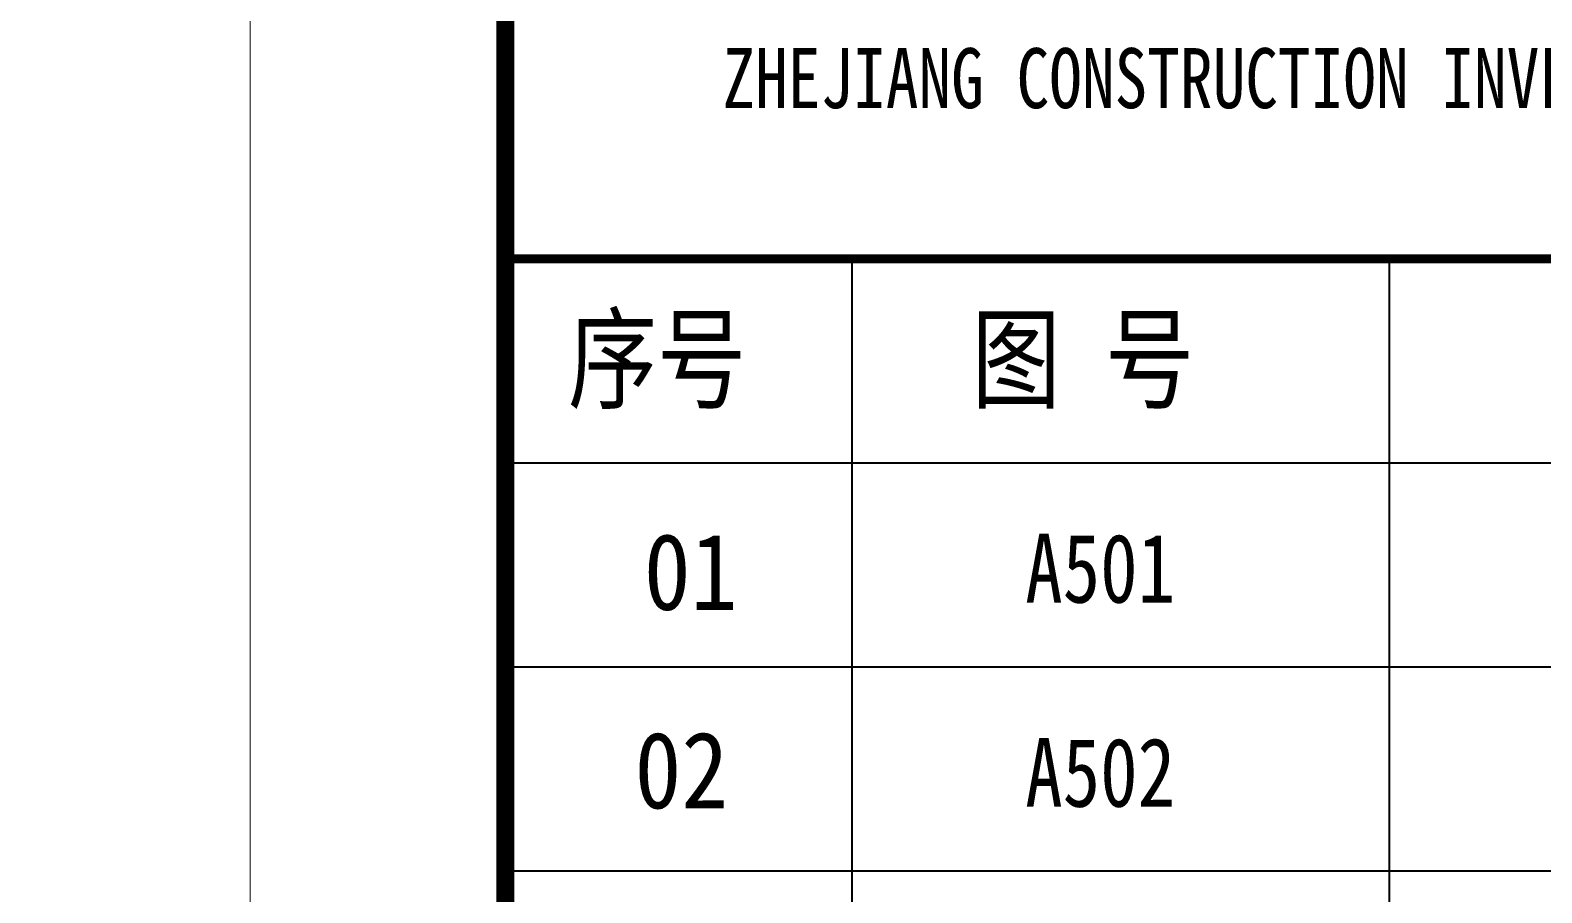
# Model space of a CAD drawing. Extents: x 1738711 to 2346805, y 1189731 to 2516152.
# Drawn here: x 1959058 to 1964983, y 2407110 to 2410492 of the extents above; entities that cross this region are included whole.
import ezdxf
from ezdxf.enums import TextEntityAlignment as Align

# ---------------------------------------------------------------- set-up
doc = ezdxf.new("R2010")
doc.units = 0
doc.header["$LTSCALE"] = 1000
doc.header["$MEASUREMENT"] = 0
doc.layers.add('A-文字', color=7, linetype='Continuous')
doc.styles.add('黑体', font='simhei_0.ttf', dxfattribs={"width": 0.9})

# ---------------------------------------------------------------- blocks, each defined once
blk = doc.blocks.new('ZJJT-目录单')
for p, q in [((1000, 24800), (20000, 24800)), ((2360, 4800), (2360, 24800)), ((4467.1, 4800), (4467.1, 24800)), ((1000, 24000), (20000, 24000)), ((1000, 23200), (20000, 23200)), ((1000, 22400), (20000, 22400))]:
    blk.add_line(p, q)
for points, const_width in [([(0, 0), (0, 29700), (21000, 29700), (21000, 0)], 5), ([(1000, 800), (20000, 800), (20000, 28800), (1000, 28800)], 70)]:
    blk.add_lwpolyline(points, close=True, dxfattribs=dict(const_width=const_width))
at = {"const_width": 35}
blk.add_lwpolyline([(1000, 24800), (20000, 24800)], dxfattribs=at)
at = {"style": '黑体', "width": 0.8}
for s, height, p in [('ZHEJIANG CONSTRUCTION INVESTMENT GROUP CO.,LTD ', 235.387, (1851.4, 25390.7)), ('序号', 320, (1246.3, 24246.9)), ('图 号', 320, (2828.3, 24246.9))]:
    blk.add_text(s, height=height, dxfattribs=at).set_placement(p)
at = {"char_height": 300, "attachment_point": 1, "style": '黑体'}
for s, insert in [('\\pi470.51;01', (1072.7, 23723.6)), ('\\pi442.45;02', (1064.4, 22945.6))]:
    blk.add_mtext_dynamic_manual_height_columns(s, width=1238.332, gutter_width=1500, heights=[0], dxfattribs=dict(at, insert=insert))
at = {"color": 7, "style": '黑体', "width": 0.8}
for tag, height, p in [('工程名称', 230, (17261.8, 28372.7)), ('子项名称', 230, (17268.2, 27575.8)), ('工程号', 250, (15623.8, 26794.6)), ('子项号', 250, (19107.5, 26790.5)), ('设计阶段', 250, (15594.7, 26014.8)), ('专业', 250, (19080.9, 25968.5)), ('共页', 250, (16263.2, 25206.3)), ('第页', 250, (18121.1, 25203.3)), ('工程负责', 0.0000000001, (4672, 4285.7)), ('专业负责', 0.0000000001, (4696.6, 3275.9)), ('设计', 0.0000000001, (4723.5, 2308.3)), ('日期', 300, (4691.2, 1273.1))]:
    blk.add_attdef(tag, text='', height=height, dxfattribs=at).set_placement(p, align=Align.MIDDLE_CENTER)

msp = doc.modelspace()

# ---------------------------------------------------------------- block references
for p in [(1938920, 2384795.5), (1959920, 2384795.5)]:
    msp.add_blockref('ZJJT-目录单', p)

# ---------------------------------------------------------------- texts
at = {"layer": 'A-文字', "style": '黑体', "width": 0.8}
for s, p in [('A501', (1962958.3, 2408247.3)), ('A502', (1962958.3, 2407447.3))]:
    msp.add_text(s, height=270, dxfattribs=at).set_placement(p)

doc.saveas('drawing.dxf')
